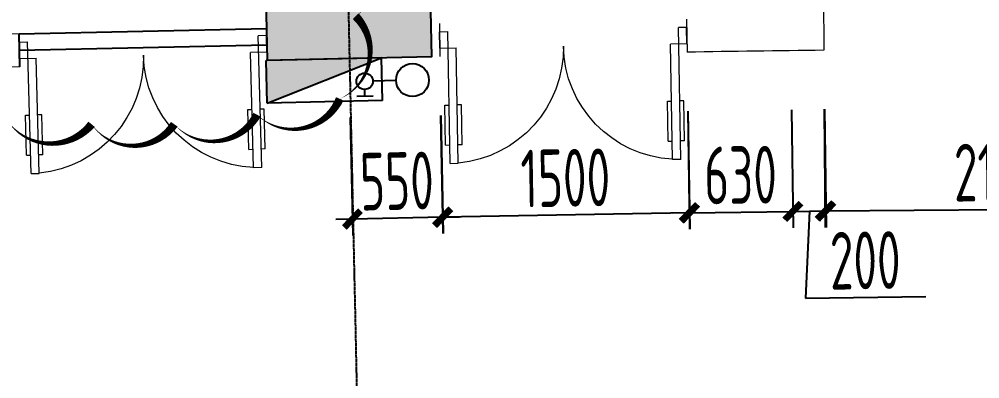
# Model space of a CAD drawing. Header units: millimetres. Extents: x 11677979 to 24947533, y -12764720 to -6308891.
# Drawn here: x 11770140 to 11775968, y -6396046 to -6393863 of the extents above; entities that cross this region are included whole.
import ezdxf
from ezdxf.enums import TextEntityAlignment as Align

# ---------------------------------------------------------------- set-up
doc = ezdxf.new("R2010")
doc.units = ezdxf.units.MM
doc.header["$LTSCALE"] = 10
for name, pattern in [('A2-RG-AXIS$0$CENTER', [2, 1.25, -0.25, 0.25, -0.25]), ('A2-RG-AXIS$0$DOTE', [2.42, 2, -0.2, 0.02, -0.2]), ('A2-RI-F4$0$A2-RG-AXIS$0$CENTER', [2, 1.25, -0.25, 0.25, -0.25]), ('A2-RI-F4$0$A2-RG-AXIS$0$DOTE', [2.42, 2, -0.2, 0.02, -0.2])]:
    doc.linetypes.add(name, pattern=pattern)
for name, color, linetype in [('A2-RB-F4$0$A-DIMS-100', 1, 'Continuous'), ('A2-RG-AXIS$0$A-GRID', 1, 'A2-RG-AXIS$0$CENTER'), ('A2-RI-F4$0$0P-FE-FH-P', 41, 'A2-RI-F4$0$YJdef_FE-FH_LINE_F'), ('A2-RI-F4$0$0P-FE-FH-V', 141, 'Continuous'), ('A2-RI-F4$0$0P-FE-HY', 141, 'Continuous'), ('A2-RI-F4$0$A-STRS', 50, 'Continuous'), ('A2-RI-F4$0$A2-RB-F4$0$A-DIMS-100', 1, 'Continuous'), ('A2-RI-F4$0$A2-RG-AXIS$0$A-GRID', 1, 'A2-RI-F4$0$A2-RG-AXIS$0$CENTER'), ('A2-RI-F4$0$A2-RS-F4$0$A-HATH-GRAY', 8, 'Continuous'), ('A2-RI-F4$0$A2-RS-F4$0$A-WALL-CONC', 6, 'Continuous'), ('A2-RI-F4$0$WINDOW_TEXT', 7, 'Continuous'), ('A2-RS-F4$0$A-HATH-GRAY', 8, 'Continuous'), ('A2-RS-F4$0$A-WALL-CONC', 6, 'Continuous')]:
    doc.layers.add(name, color=color, linetype=linetype)
doc.layers.add('A2-RI-F4$0$A-DOOR', color=32, linetype='Continuous', lineweight=5)
doc.layers.add('A2-RI-F4$0$A-WALL', color=7, linetype='Continuous', lineweight=5)
doc.styles.add('A2-RB-F4$0$XD2008', font='hzs.shx', dxfattribs={"width": 0.7, "bigfont": 'hztxt.shx'})
doc.styles.add('A2-RI-F4$0$A2-RB-F4$0$XD2008', font='hzs.shx', dxfattribs={"width": 0.7, "bigfont": 'hztxt.shx'})
doc.styles.add('A2-RI-F4$0$hz1', font='hzs.shx', dxfattribs={"width": 0.75, "bigfont": 'hztxt.shx'})
doc.styles.add('A2-RI-F4$0$SIMPLEX', font='simplex.shx', dxfattribs={"width": 0.7})
doc.linetypes.add('A2-RI-F4$0$YJdef_FE-FH_LINE_F', pattern='A,4,-0.2,["F",A2-RI-F4$0$hz1,S=0.2,R=0,X=-0.1,Y=-0.1],-0.1', length=4.3)
doc.dimstyles.new('A2-RB-F4$0$XD100$0', dxfattribs={"dimscale": 100, "dimtxt": 3.5, "dimasz": 1, "dimexe": 1, "dimexo": 2, "dimgap": 0.5, "dimtad": 1, "dimdec": 0, "dimdsep": 46, "dimtxsty": 'A2-RB-F4$0$XD2008', "dimblk1": 'A2-RB-F4$0$_ArchTick', "dimblk2": 'A2-RB-F4$0$_ArchTick', "dimsah": 1, "dimcen": 2.5, "dimclrt": 4, "dimaunit": 1, "dimadec": 0, "dimazin": 0, "dimtfac": 1, "dimtdec": 0, "dimtix": 1, "dimtmove": 1, "dimatfit": 3, "dimfxl": 0, "dimtolj": 1, "dimtzin": 0, "dimarcsym": 0})
doc.dimstyles.new('A2-RI-F4$0$A2-RB-F4$0$XD100$0', dxfattribs={"dimscale": 100, "dimtxt": 3.5, "dimasz": 1, "dimexe": 1, "dimexo": 2, "dimgap": 0.5, "dimtad": 1, "dimdec": 0, "dimdsep": 46, "dimtxsty": 'A2-RI-F4$0$A2-RB-F4$0$XD2008', "dimblk1": 'A2-RI-F4$0$A2-RB-F4$0$_ArchTick', "dimblk2": 'A2-RI-F4$0$A2-RB-F4$0$_ArchTick', "dimsah": 1, "dimcen": 2.5, "dimclrt": 4, "dimaunit": 1, "dimadec": 0, "dimazin": 0, "dimtfac": 1, "dimtdec": 0, "dimtix": 1, "dimtmove": 1, "dimatfit": 3, "dimfxl": 0, "dimtolj": 1, "dimtzin": 0, "dimarcsym": 0})

# ---------------------------------------------------------------- blocks, each defined once
blk = doc.blocks.new('A2-RB-F4$0$_ArchTick')
at = {"color": 0, "linetype": 'ByBlock', "const_width": 0.4}
blk.add_lwpolyline([(-0.5, -0.5), (0.5, 0.5)], dxfattribs=at)
blk = doc.blocks.new('*D261')
at = {"layer": 'A2-RB-F4$0$A-DIMS-100', "color": 0, "lineweight": -2, "transparency": 16777216}
for p, q in [((11777125, -6394390.9), (11777131.3, -6395108.3)), ((11775024.9, -6394409.6), (11775031.3, -6395126.9)), ((11775030.4, -6395026.9), (11777130.4, -6395008.3))]:
    blk.add_line(p, q, dxfattribs=at)
at = {"layer": 'Defpoints', "color": 0, "transparency": 16777216}
for p in [(11775023.1, -6394209.6), (11777123.2, -6394191), (11777130.4, -6395008.3)]:
    blk.add_point(p, dxfattribs=at)
at = {"layer": 'A2-RB-F4$0$A-DIMS-100', "color": 0, "lineweight": -2, "transparency": 16777216, "xscale": 100, "yscale": 100, "zscale": 100}
for p, rotation in [((11775030.4, -6395026.9), 180.5075763226139), ((11777130.4, -6395008.3), 0.5075763226138917)]:
    blk.add_blockref('A2-RB-F4$0$_ArchTick', p, dxfattribs=dict(at, rotation=rotation))
at = {"layer": 'A2-RB-F4$0$A-DIMS-100', "color": 4, "transparency": 16777216, "insert": (11776078.4, -6394792.6), "char_height": 350, "attachment_point": 5, "rotation": 0.50758, "style": 'A2-RB-F4$0$XD2008'}
blk.add_mtext('\\A1;2100', dxfattribs=at)
blk = doc.blocks.new('*D124')
at = {"layer": 'A2-RB-F4$0$A-DIMS-100', "color": 0, "lineweight": -2, "transparency": 16777216}
for p, q in [((11774196.4, -6394420.9), (11774206.3, -6395138.3)), ((11774825.9, -6394412.3), (11774835.8, -6395129.6)), ((11774204.9, -6395038.3), (11774834.4, -6395029.6)), ((11774834.4, -6395029.6), (11774934.4, -6395028.3)), ((11774204.9, -6395038.3), (11774104.9, -6395039.7))]:
    blk.add_line(p, q, dxfattribs=at)
at = {"layer": 'Defpoints', "color": 0, "transparency": 16777216}
for p in [(11774823.2, -6394212.3), (11774193.7, -6394221), (11774834.4, -6395029.6)]:
    blk.add_point(p, dxfattribs=at)
at = {"layer": 'A2-RB-F4$0$A-DIMS-100', "color": 0, "lineweight": -2, "transparency": 16777216, "xscale": 100, "yscale": 100, "zscale": 100}
for p, rotation in [((11774204.9, -6395038.3), 0.7871979982485566), ((11774834.4, -6395029.6), 180.7871979982486)]:
    blk.add_blockref('A2-RB-F4$0$_ArchTick', p, dxfattribs=dict(at, rotation=rotation))
at = {"layer": 'A2-RB-F4$0$A-DIMS-100', "color": 4, "transparency": 16777216, "insert": (11774516.6, -6394809), "char_height": 350, "attachment_point": 5, "rotation": 0.7872, "style": 'A2-RB-F4$0$XD2008'}
blk.add_mtext('\\A1;630', dxfattribs=at)
blk = doc.blocks.new('*D125')
at = {"layer": 'A2-RB-F4$0$A-DIMS-100', "color": 0, "lineweight": -2, "transparency": 16777216}
for p, q in [((11772697.4, -6394447.4), (11772710.1, -6395164.6)), ((11774197.2, -6394420.9), (11774209.9, -6395138.2)), ((11774208.1, -6395038.2), (11772708.3, -6395064.7))]:
    blk.add_line(p, q, dxfattribs=at)
at = {"layer": 'Defpoints', "color": 0, "transparency": 16777216}
for p in [(11772693.9, -6394247.4), (11774193.7, -6394221), (11772708.3, -6395064.7)]:
    blk.add_point(p, dxfattribs=at)
at = {"layer": 'A2-RB-F4$0$A-DIMS-100', "color": 0, "lineweight": -2, "transparency": 16777216, "xscale": 100, "yscale": 100, "zscale": 100}
for p, rotation in [((11774208.1, -6395038.2), 1.009541678292116), ((11772708.3, -6395064.7), 181.0095416782922)]:
    blk.add_blockref('A2-RB-F4$0$_ArchTick', p, dxfattribs=dict(at, rotation=rotation))
at = {"layer": 'A2-RB-F4$0$A-DIMS-100', "color": 4, "transparency": 16777216, "insert": (11773454.2, -6394826.5), "char_height": 350, "attachment_point": 5, "rotation": 1.00954, "style": 'A2-RB-F4$0$XD2008'}
blk.add_mtext('\\A1;1500', dxfattribs=at)
blk = doc.blocks.new('*D126')
at = {"layer": 'A2-RB-F4$0$A-DIMS-100', "color": 0, "lineweight": -2, "transparency": 16777216}
for p, q in [((11772698.1, -6394447.3), (11772713.2, -6395164.6)), ((11772148.7, -6394458.9), (11772163.8, -6395176.1)), ((11772161.7, -6395076.2), (11772061.7, -6395078.3)), ((11772711.1, -6395064.6), (11772161.7, -6395076.2)), ((11772711.1, -6395064.6), (11772811.1, -6395062.5))]:
    blk.add_line(p, q, dxfattribs=at)
at = {"layer": 'Defpoints', "color": 0, "transparency": 16777216}
for p in [(11772144.5, -6394258.9), (11772693.9, -6394247.4), (11772161.7, -6395076.2)]:
    blk.add_point(p, dxfattribs=at)
at = {"layer": 'A2-RB-F4$0$A-DIMS-100', "color": 0, "lineweight": -2, "transparency": 16777216, "xscale": 100, "yscale": 100, "zscale": 100}
for p, rotation in [((11772161.7, -6395076.2), 1.205179770844547), ((11772711.1, -6395064.6), 181.2051797708445)]:
    blk.add_blockref('A2-RB-F4$0$_ArchTick', p, dxfattribs=dict(at, rotation=rotation))
at = {"layer": 'A2-RB-F4$0$A-DIMS-100', "color": 4, "transparency": 16777216, "insert": (11772431.7, -6394845.4), "char_height": 350, "attachment_point": 5, "rotation": 1.20518, "style": 'A2-RB-F4$0$XD2008'}
blk.add_mtext('\\A1;550', dxfattribs=at)
blk = doc.blocks.new('*D143')
at = {"layer": 'A2-RB-F4$0$A-DIMS-100', "color": 0, "lineweight": -2, "transparency": 16777216}
for p, q in [((11774825.9, -6394412.3), (11774835.8, -6395129.6)), ((11775025.9, -6394409.5), (11775035.8, -6395126.9)), ((11774834.4, -6395029.6), (11775034.4, -6395026.9)), ((11774934.4, -6395028.3), (11774911.4, -6395556.9)), ((11774911.4, -6395556.9), (11775641.3, -6395546.8))]:
    blk.add_line(p, q, dxfattribs=at)
at = {"layer": 'Defpoints', "color": 0, "transparency": 16777216}
for p in [(11774823.2, -6394212.3), (11775023.1, -6394209.6), (11775034.4, -6395026.9)]:
    blk.add_point(p, dxfattribs=at)
at = {"layer": 'A2-RB-F4$0$A-DIMS-100', "color": 0, "lineweight": -2, "transparency": 16777216, "xscale": 100, "yscale": 100, "zscale": 100}
for p, rotation in [((11774834.4, -6395029.6), 180.7871979983221), ((11775034.4, -6395026.9), 0.7871979983221339)]:
    blk.add_blockref('A2-RB-F4$0$_ArchTick', p, dxfattribs=dict(at, rotation=rotation))
at = {"layer": 'A2-RB-F4$0$A-DIMS-100', "color": 4, "transparency": 16777216, "insert": (11775273.3, -6395326.9), "char_height": 350, "attachment_point": 5, "rotation": 0.7872, "style": 'A2-RB-F4$0$XD2008'}
blk.add_mtext('\\A1;200', dxfattribs=at)
blk = doc.blocks.new('A2-RG-AXIS')
at = {"layer": 'A2-RG-AXIS$0$A-GRID', "linetype": 'A2-RG-AXIS$0$DOTE'}
blk.add_line((11771570.2, -6367957.3), (11772452.4, -6408147.6), dxfattribs=at)
for radius in [308700, 304100, 300800]:
    blk.add_arc((11778730.7, -6694178.7), radius, 75.589285, 95.407644, dxfattribs=at)
blk = doc.blocks.new('A2-RI-F4$0$$DorLib2D$00000011')
for p, q in [((-0.4667, 0.4709), (-0.4667, -0.0625)), ((-0.4667, 0.4709), (-0.4333, 0.4709)), ((-0.4333, 0.4709), (-0.4333, 0.0042)), ((0.4333, 0.4709), (0.4333, 0.0042)), ((0.4667, 0.4709), (0.4333, 0.4709)), ((0.4667, 0.4709), (0.4667, -0.0625)), ((-0.4833, 0.3962), (-0.4667, 0.3962)), ((-0.4167, 0.3962), (-0.4333, 0.3962)), ((0.4167, 0.3962), (0.4333, 0.3962)), ((0.4833, 0.3962), (0.4667, 0.3962)), ((-0.4833, 0.2346), (-0.4667, 0.2346)), ((-0.4167, 0.2346), (-0.4333, 0.2346)), ((0.4167, 0.2346), (0.4333, 0.2346)), ((0.4833, 0.2346), (0.4667, 0.2346)), ((-0.5, 0.0042), (-0.4333, 0.0042)), ((-0.5, 0.0042), (-0.5, -0.0625)), ((0.5, 0.0042), (0.4333, 0.0042)), ((0.5, 0.0042), (0.5, -0.0625)), ((-0.5, -0.0625), (-0.4667, -0.0625)), ((0.5, -0.0625), (0.4667, -0.0625))]:
    blk.add_line(p, q)
at = {"lineweight": 13}
for p, q in [((-0.4833, 0.3962), (-0.4833, 0.2346)), ((-0.4167, 0.3962), (-0.4167, 0.2346)), ((0.4167, 0.3962), (0.4167, 0.2346)), ((0.4833, 0.3962), (0.4833, 0.2346))]:
    blk.add_line(p, q, dxfattribs=at)
for centre, start, end in [((-0.4667, 0.0042), 0, 85.904), ((0.4667, 0.0042), 94.096, 180)]:
    blk.add_arc(centre, 0.4667, start, end, dxfattribs=at)
blk = doc.blocks.new('A2-RI-F4$0$door-doublewing')
at = {"layer": 'A2-RI-F4$0$A-DOOR', "color": 4, "xscale": -0.9999999999999998, "rotation": 180}
blk.add_blockref('A2-RI-F4$0$$DorLib2D$00000011', (0, -0.0291), dxfattribs=at)
at = {"layer": 'A2-RI-F4$0$WINDOW_TEXT', "style": 'A2-RI-F4$0$SIMPLEX', "flags": 9}
blk.add_attdef('A', text='', height=1, dxfattribs=at).set_placement((0, 1.5), align=Align.MIDDLE)
blk = doc.blocks.new('A2-RI-F4$0$A2-RB-F4$0$_ArchTick')
at = {"color": 0, "linetype": 'ByBlock', "const_width": 0.4}
blk.add_lwpolyline([(-0.5, -0.5), (0.5, 0.5)], dxfattribs=at)
blk = doc.blocks.new('*D786')
at = {"layer": 'A2-RI-F4$0$A2-RB-F4$0$A-DIMS-100', "color": 0, "lineweight": -2, "transparency": 16777216}
for p, q in [((11777125, -6394390.9), (11777131.3, -6395108.3)), ((11775024.9, -6394409.6), (11775031.3, -6395126.9)), ((11775030.4, -6395026.9), (11777130.4, -6395008.3))]:
    blk.add_line(p, q, dxfattribs=at)
at = {"layer": 'Defpoints', "color": 0, "transparency": 16777216}
for p in [(11775023.1, -6394209.6), (11777123.2, -6394191), (11777130.4, -6395008.3)]:
    blk.add_point(p, dxfattribs=at)
at = {"layer": 'A2-RI-F4$0$A2-RB-F4$0$A-DIMS-100', "color": 0, "lineweight": -2, "transparency": 16777216, "xscale": 100, "yscale": 100, "zscale": 100}
for p, rotation in [((11775030.4, -6395026.9), 180.5075763226139), ((11777130.4, -6395008.3), 0.5075763226138917)]:
    blk.add_blockref('A2-RI-F4$0$A2-RB-F4$0$_ArchTick', p, dxfattribs=dict(at, rotation=rotation))
at = {"layer": 'A2-RI-F4$0$A2-RB-F4$0$A-DIMS-100', "color": 4, "transparency": 16777216, "insert": (11776078.4, -6394792.6), "char_height": 350, "attachment_point": 5, "rotation": 0.50758, "style": 'A2-RI-F4$0$A2-RB-F4$0$XD2008'}
blk.add_mtext('\\A1;2100', dxfattribs=at)
blk = doc.blocks.new('*D649')
at = {"layer": 'A2-RI-F4$0$A2-RB-F4$0$A-DIMS-100', "color": 0, "lineweight": -2, "transparency": 16777216}
for p, q in [((11774196.4, -6394420.9), (11774206.3, -6395138.3)), ((11774825.9, -6394412.3), (11774835.8, -6395129.6)), ((11774204.9, -6395038.3), (11774834.4, -6395029.6)), ((11774834.4, -6395029.6), (11774934.4, -6395028.3)), ((11774204.9, -6395038.3), (11774104.9, -6395039.7))]:
    blk.add_line(p, q, dxfattribs=at)
at = {"layer": 'Defpoints', "color": 0, "transparency": 16777216}
for p in [(11774823.2, -6394212.3), (11774193.7, -6394221), (11774834.4, -6395029.6)]:
    blk.add_point(p, dxfattribs=at)
at = {"layer": 'A2-RI-F4$0$A2-RB-F4$0$A-DIMS-100', "color": 0, "lineweight": -2, "transparency": 16777216, "xscale": 100, "yscale": 100, "zscale": 100}
for p, rotation in [((11774204.9, -6395038.3), 0.7871979982485566), ((11774834.4, -6395029.6), 180.7871979982486)]:
    blk.add_blockref('A2-RI-F4$0$A2-RB-F4$0$_ArchTick', p, dxfattribs=dict(at, rotation=rotation))
at = {"layer": 'A2-RI-F4$0$A2-RB-F4$0$A-DIMS-100', "color": 4, "transparency": 16777216, "insert": (11774516.6, -6394809), "char_height": 350, "attachment_point": 5, "rotation": 0.7872, "style": 'A2-RI-F4$0$A2-RB-F4$0$XD2008'}
blk.add_mtext('\\A1;630', dxfattribs=at)
blk = doc.blocks.new('*D650')
at = {"layer": 'A2-RI-F4$0$A2-RB-F4$0$A-DIMS-100', "color": 0, "lineweight": -2, "transparency": 16777216}
for p, q in [((11772697.4, -6394447.4), (11772710.1, -6395164.6)), ((11774197.2, -6394420.9), (11774209.9, -6395138.2)), ((11774208.1, -6395038.2), (11772708.3, -6395064.7))]:
    blk.add_line(p, q, dxfattribs=at)
at = {"layer": 'Defpoints', "color": 0, "transparency": 16777216}
for p in [(11772693.9, -6394247.4), (11774193.7, -6394221), (11772708.3, -6395064.7)]:
    blk.add_point(p, dxfattribs=at)
at = {"layer": 'A2-RI-F4$0$A2-RB-F4$0$A-DIMS-100', "color": 0, "lineweight": -2, "transparency": 16777216, "xscale": 100, "yscale": 100, "zscale": 100}
for p, rotation in [((11774208.1, -6395038.2), 1.009541678292116), ((11772708.3, -6395064.7), 181.0095416782922)]:
    blk.add_blockref('A2-RI-F4$0$A2-RB-F4$0$_ArchTick', p, dxfattribs=dict(at, rotation=rotation))
at = {"layer": 'A2-RI-F4$0$A2-RB-F4$0$A-DIMS-100', "color": 4, "transparency": 16777216, "insert": (11773454.2, -6394826.5), "char_height": 350, "attachment_point": 5, "rotation": 1.00954, "style": 'A2-RI-F4$0$A2-RB-F4$0$XD2008'}
blk.add_mtext('\\A1;1500', dxfattribs=at)
blk = doc.blocks.new('*D651')
at = {"layer": 'A2-RI-F4$0$A2-RB-F4$0$A-DIMS-100', "color": 0, "lineweight": -2, "transparency": 16777216}
for p, q in [((11772698.1, -6394447.3), (11772713.2, -6395164.6)), ((11772148.7, -6394458.9), (11772163.8, -6395176.1)), ((11772161.7, -6395076.2), (11772061.7, -6395078.3)), ((11772711.1, -6395064.6), (11772161.7, -6395076.2)), ((11772711.1, -6395064.6), (11772811.1, -6395062.5))]:
    blk.add_line(p, q, dxfattribs=at)
at = {"layer": 'Defpoints', "color": 0, "transparency": 16777216}
for p in [(11772144.5, -6394258.9), (11772693.9, -6394247.4), (11772161.7, -6395076.2)]:
    blk.add_point(p, dxfattribs=at)
at = {"layer": 'A2-RI-F4$0$A2-RB-F4$0$A-DIMS-100', "color": 0, "lineweight": -2, "transparency": 16777216, "xscale": 100, "yscale": 100, "zscale": 100}
for p, rotation in [((11772161.7, -6395076.2), 1.205179770844547), ((11772711.1, -6395064.6), 181.2051797708445)]:
    blk.add_blockref('A2-RI-F4$0$A2-RB-F4$0$_ArchTick', p, dxfattribs=dict(at, rotation=rotation))
at = {"layer": 'A2-RI-F4$0$A2-RB-F4$0$A-DIMS-100', "color": 4, "transparency": 16777216, "insert": (11772431.7, -6394845.4), "char_height": 350, "attachment_point": 5, "rotation": 1.20518, "style": 'A2-RI-F4$0$A2-RB-F4$0$XD2008'}
blk.add_mtext('\\A1;550', dxfattribs=at)
blk = doc.blocks.new('*D668')
at = {"layer": 'A2-RI-F4$0$A2-RB-F4$0$A-DIMS-100', "color": 0, "lineweight": -2, "transparency": 16777216}
for p, q in [((11774825.9, -6394412.3), (11774835.8, -6395129.6)), ((11775025.9, -6394409.5), (11775035.8, -6395126.9)), ((11774834.4, -6395029.6), (11775034.4, -6395026.9)), ((11774934.4, -6395028.3), (11774911.4, -6395556.9)), ((11774911.4, -6395556.9), (11775641.3, -6395546.8))]:
    blk.add_line(p, q, dxfattribs=at)
at = {"layer": 'Defpoints', "color": 0, "transparency": 16777216}
for p in [(11774823.2, -6394212.3), (11775023.1, -6394209.6), (11775034.4, -6395026.9)]:
    blk.add_point(p, dxfattribs=at)
at = {"layer": 'A2-RI-F4$0$A2-RB-F4$0$A-DIMS-100', "color": 0, "lineweight": -2, "transparency": 16777216, "xscale": 100, "yscale": 100, "zscale": 100}
for p, rotation in [((11774834.4, -6395029.6), 180.7871979983221), ((11775034.4, -6395026.9), 0.7871979983221339)]:
    blk.add_blockref('A2-RI-F4$0$A2-RB-F4$0$_ArchTick', p, dxfattribs=dict(at, rotation=rotation))
at = {"layer": 'A2-RI-F4$0$A2-RB-F4$0$A-DIMS-100', "color": 4, "transparency": 16777216, "insert": (11775273.3, -6395326.9), "char_height": 350, "attachment_point": 5, "rotation": 0.7872, "style": 'A2-RI-F4$0$A2-RB-F4$0$XD2008'}
blk.add_mtext('\\A1;200', dxfattribs=at)
blk = doc.blocks.new('A2-RI-F4$0$A2-RG-AXIS')
at = {"layer": 'A2-RI-F4$0$A2-RG-AXIS$0$A-GRID', "linetype": 'A2-RI-F4$0$A2-RG-AXIS$0$DOTE'}
blk.add_line((11771570.2, -6367957.3), (11772452.4, -6408147.6), dxfattribs=at)
for radius in [308700, 304100, 300800]:
    blk.add_arc((11778730.7, -6694178.7), radius, 75.589285, 95.407644, dxfattribs=at)
blk = doc.blocks.new('A2-RI-F4$0$A2-RS-F4')
at = {"layer": 'A2-RI-F4$0$A2-RS-F4$0$A-HATH-GRAY', "ltscale": 3}
h = blk.add_hatch(color=256, dxfattribs=at)
h.paths.add_polyline_path([(11780370.9, -6378132.8), (11781370.9, -6378139.6), (11781379.7, -6376839.6), (11780379.7, -6376832.8)])
h.paths.add_polyline_path([(11771295.3, -6378216.2), (11772295, -6378194.3), (11772266.5, -6376894.6), (11771266.7, -6376916.1)])
h.paths.add_polyline_path([(11789445.2, -6378310.2), (11790444.5, -6378345.7), (11790490.7, -6377046.5), (11789491.3, -6377010.6)])
h.paths.add_polyline_path([(11794061, -6377995.6), (11794659.8, -6378034.1), (11794711.1, -6377235.6), (11794112.3, -6377197.1)])
h.paths.add_polyline_path([(11762225.8, -6378560), (11763224.5, -6378509.3), (11763158.6, -6377210.6), (11762159.9, -6377261.3)])
h.paths.add_polyline_path([(11756037.9, -6378647), (11756835.4, -6378583.6), (11756756.1, -6377586.7), (11755958.6, -6377650.1)])
h.paths.add_polyline_path([(11801644.4, -6378461.8), (11802243.1, -6378500.3), (11802294.5, -6377701.9), (11801695.7, -6377663.4)])
h.paths.add_polyline_path([(11751541.3, -6379498.7), (11752338.8, -6379435.3), (11752219.8, -6377940), (11751422.4, -6378003.4)])
h.paths.add_polyline_path([(11807663.9, -6379405.7), (11808460.5, -6379479.9), (11808571.8, -6378285.1), (11807775.3, -6378210.6)])
h.paths.add_polyline_path([(11816584.8, -6380403.2), (11817577.3, -6380525.1), (11817735.8, -6379234.7), (11816743.2, -6379112.9)])
h.paths.add_polyline_path([(11825579.4, -6381618.6), (11826568.2, -6381768.4), (11826762.9, -6380483.1), (11825774.2, -6380333.3)])
h.paths.add_polyline_path([(11793833.2, -6381538.6), (11794432, -6381577.1), (11794483.3, -6380778.7), (11793884.5, -6380740.2)])
h.paths.add_polyline_path([(11801416.6, -6382004.6), (11802015.3, -6382043.1), (11802066.7, -6381244.7), (11801467.9, -6381206.2)])
h.paths.add_polyline_path([(11834536.4, -6383084.9), (11835520.4, -6383263), (11835752, -6381983.8), (11834767.9, -6381805.7)])
h.paths.add_polyline_path([(11843441.7, -6384836.8), (11844420.2, -6385043.1), (11844688.3, -6383771), (11843709.9, -6383564.7)])
h.paths.add_polyline_path([(11849706.8, -6386047.7), (11850486.4, -6386227.4), (11850720.8, -6385255.2), (11849941.2, -6385075.5)])
h.paths.add_polyline_path([(11756683.4, -6386771.7), (11757480.7, -6386706.4), (11757402.3, -6385711.3), (11756604.9, -6385774.7)])
h.paths.add_polyline_path([(11752167.8, -6387373.9), (11752965.3, -6387310.5), (11752846.3, -6385815.2), (11752048.8, -6385878.6)])
h.paths.add_polyline_path([(11854131.9, -6387106.5), (11854911.5, -6387286.2), (11855145.9, -6386314), (11854366.3, -6386134.3)])
h.paths.add_polyline_path([(11793236.4, -6390820.6), (11793835.2, -6390859), (11793886.5, -6390060.7), (11793287.7, -6390022.2)])
h.paths.add_polyline_path([(11800819.8, -6391285.9), (11801418.6, -6391324.4), (11801469.9, -6390525.9), (11800871.2, -6390487.4)])
h.paths.add_polyline_path([(11847832.2, -6393825.3), (11848611.8, -6394005), (11848846.2, -6393032.8), (11848066.6, -6392853.1)])
h.paths.add_polyline_path([(11780263.2, -6394032.4), (11781263.2, -6394039.2), (11781272, -6392739.2), (11780272, -6392732.1)])
h.paths.add_polyline_path([(11771644.2, -6394112.4), (11772644, -6394090.4), (11772615.4, -6392790.7), (11771615.7, -6392812.3)])
h.paths.add_polyline_path([(11788881, -6394200.2), (11789880.4, -6394235.7), (11789926.5, -6392936.5), (11788927.1, -6392900.6)])
h.paths.add_polyline_path([(11793008.6, -6394363.6), (11793607.4, -6394402.1), (11793658.7, -6393603.7), (11793059.9, -6393565.2)])
h.paths.add_polyline_path([(11763031, -6394439.6), (11764029.7, -6394388.9), (11763963.9, -6393090.2), (11762965.1, -6393140.9)])
h.paths.add_polyline_path([(11757322.6, -6394796.6), (11758120, -6394731.3), (11758040.8, -6393736.3), (11757243.3, -6393799.7)])
h.paths.add_polyline_path([(11800592, -6394828.7), (11801190.8, -6394867.2), (11801242.1, -6394068.8), (11800643.4, -6394030.3)])
h.paths.add_polyline_path([(11852257.4, -6394883.9), (11853037, -6395063.6), (11853271.3, -6394091.4), (11852491.7, -6393911.7)])
h.paths.add_polyline_path([(11752786.3, -6395149.5), (11753583.8, -6395086), (11753464.9, -6393590.8), (11752667.4, -6393654.2)])
h.paths.add_polyline_path([(11806188.5, -6395237.1), (11806985.1, -6395311.3), (11807096.4, -6394116.5), (11806299.9, -6394042)])
h.paths.add_polyline_path([(11814655.7, -6396186), (11815648.4, -6396307.3), (11815806.1, -6395016.9), (11814813.5, -6394895.6)])
h.paths.add_polyline_path([(11823197.5, -6397340.4), (11824186.2, -6397490.2), (11824381, -6396204.9), (11823392.2, -6396055.1)])
h.paths.add_polyline_path([(11831681.6, -6398728.6), (11832663, -6398920.7), (11832912.6, -6397644.9), (11831931.2, -6397452.8)])
h.paths.add_polyline_path([(11840164, -6400382.5), (11841142.5, -6400588.8), (11841410.7, -6399316.8), (11840432.2, -6399110.5)])
edge = h.paths.add_edge_path()
edge.add_arc((11780719.1, -6400485.4), 450, 0, 360)
edge = h.paths.add_edge_path()
edge.add_arc((11772285.6, -6400549.4), 450, 0, 360)
edge = h.paths.add_edge_path()
edge.add_arc((11789151.8, -6400663.7), 450, 0, 360)
edge = h.paths.add_edge_path()
edge.add_arc((11763857, -6400855.6), 450, 0, 360)
h.paths.add_polyline_path([(11845945.9, -6401651.6), (11846725.5, -6401831.2), (11846959.8, -6400859), (11846180.2, -6400679.3)])
edge = h.paths.add_edge_path()
edge.add_arc((11797575.5, -6401083.9), 450, 0, 360)
edge = h.paths.add_edge_path()
edge.add_arc((11755440.6, -6401403.6), 450.5, 0, 360)
edge = h.paths.add_edge_path()
edge.add_arc((11805983.7, -6401745.9), 450, 0, 360)
h.paths.add_polyline_path([(11850371.1, -6402710), (11851150.7, -6402889.7), (11851385, -6401917.5), (11850605.5, -6401737.8)])
edge = h.paths.add_edge_path()
edge.add_arc((11814369.4, -6402649), 450, 0, 360)
edge = h.paths.add_edge_path()
edge.add_arc((11822725.7, -6403792.5), 450, 0, 360)
edge = h.paths.add_edge_path()
edge.add_arc((11831045.7, -6405175.5), 450, 0, 360)
edge = h.paths.add_edge_path()
edge.add_arc((11839322.6, -6406796.9), 450.5, 0, 360)
edge = h.paths.add_edge_path()
edge.add_arc((11847549.5, -6408655.2), 450.5, 0, 360)
at = {"layer": 'A2-RI-F4$0$A2-RS-F4$0$A-WALL-CONC'}
blk.add_3dface([(11771644.2, -6394112.4), (11772644, -6394090.4), (11772615.4, -6392790.7), (11771615.7, -6392812.3)], dxfattribs=at)
blk = doc.blocks.new('A2-RI-F4$0$A$C6F954C98')
at = {"extrusion": (0, 0, -1)}
blk.add_hatch(color=256, dxfattribs=at).paths.add_polyline_path([(-260, 700), (0, 0), (0, 700)])
for p, q in [((260, 700), (0, 700)), ((0, 0), (0, 700)), ((260, 700), (0, 0)), ((260, 0), (260, 700)), ((230.7, 155.9, 0), (230.7, 55.9, 0)), ((230.7, 105.9, 0), (190.7, 105.9, 0)), ((260, 0), (0, 0))]:
    blk.add_line(p, q, dxfattribs=at)
blk.add_circle((-140.7, 105.9, 0), 50, dxfattribs=at)
blk = doc.blocks.new('A2-RS-F4')
at = {"layer": 'A2-RS-F4$0$A-HATH-GRAY', "ltscale": 3}
h = blk.add_hatch(color=256, dxfattribs=at)
h.paths.add_polyline_path([(11780370.9, -6378132.8), (11781370.9, -6378139.6), (11781379.7, -6376839.6), (11780379.7, -6376832.8)])
h.paths.add_polyline_path([(11771295.3, -6378216.2), (11772295, -6378194.3), (11772266.5, -6376894.6), (11771266.7, -6376916.1)])
h.paths.add_polyline_path([(11789445.2, -6378310.2), (11790444.5, -6378345.7), (11790490.7, -6377046.5), (11789491.3, -6377010.6)])
h.paths.add_polyline_path([(11794061, -6377995.6), (11794659.8, -6378034.1), (11794711.1, -6377235.6), (11794112.3, -6377197.1)])
h.paths.add_polyline_path([(11762225.8, -6378560), (11763224.5, -6378509.3), (11763158.6, -6377210.6), (11762159.9, -6377261.3)])
h.paths.add_polyline_path([(11756037.9, -6378647), (11756835.4, -6378583.6), (11756756.1, -6377586.7), (11755958.6, -6377650.1)])
h.paths.add_polyline_path([(11801644.4, -6378461.8), (11802243.1, -6378500.3), (11802294.5, -6377701.9), (11801695.7, -6377663.4)])
h.paths.add_polyline_path([(11751541.3, -6379498.7), (11752338.8, -6379435.3), (11752219.8, -6377940), (11751422.4, -6378003.4)])
h.paths.add_polyline_path([(11807663.9, -6379405.7), (11808460.5, -6379479.9), (11808571.8, -6378285.1), (11807775.3, -6378210.6)])
h.paths.add_polyline_path([(11816584.8, -6380403.2), (11817577.3, -6380525.1), (11817735.8, -6379234.7), (11816743.2, -6379112.9)])
h.paths.add_polyline_path([(11825579.4, -6381618.6), (11826568.2, -6381768.4), (11826762.9, -6380483.1), (11825774.2, -6380333.3)])
h.paths.add_polyline_path([(11793833.2, -6381538.6), (11794432, -6381577.1), (11794483.3, -6380778.7), (11793884.5, -6380740.2)])
h.paths.add_polyline_path([(11801416.6, -6382004.6), (11802015.3, -6382043.1), (11802066.7, -6381244.7), (11801467.9, -6381206.2)])
h.paths.add_polyline_path([(11834536.4, -6383084.9), (11835520.4, -6383263), (11835752, -6381983.8), (11834767.9, -6381805.7)])
h.paths.add_polyline_path([(11843441.7, -6384836.8), (11844420.2, -6385043.1), (11844688.3, -6383771), (11843709.9, -6383564.7)])
h.paths.add_polyline_path([(11849706.8, -6386047.7), (11850486.4, -6386227.4), (11850720.8, -6385255.2), (11849941.2, -6385075.5)])
h.paths.add_polyline_path([(11756683.4, -6386771.7), (11757480.7, -6386706.4), (11757402.3, -6385711.3), (11756604.9, -6385774.7)])
h.paths.add_polyline_path([(11752167.8, -6387373.9), (11752965.3, -6387310.5), (11752846.3, -6385815.2), (11752048.8, -6385878.6)])
h.paths.add_polyline_path([(11854131.9, -6387106.5), (11854911.5, -6387286.2), (11855145.9, -6386314), (11854366.3, -6386134.3)])
h.paths.add_polyline_path([(11793236.4, -6390820.6), (11793835.2, -6390859), (11793886.5, -6390060.7), (11793287.7, -6390022.2)])
h.paths.add_polyline_path([(11800819.8, -6391285.9), (11801418.6, -6391324.4), (11801469.9, -6390525.9), (11800871.2, -6390487.4)])
h.paths.add_polyline_path([(11847832.2, -6393825.3), (11848611.8, -6394005), (11848846.2, -6393032.8), (11848066.6, -6392853.1)])
h.paths.add_polyline_path([(11780263.2, -6394032.4), (11781263.2, -6394039.2), (11781272, -6392739.2), (11780272, -6392732.1)])
h.paths.add_polyline_path([(11771644.2, -6394112.4), (11772644, -6394090.4), (11772615.4, -6392790.7), (11771615.7, -6392812.3)])
h.paths.add_polyline_path([(11788881, -6394200.2), (11789880.4, -6394235.7), (11789926.5, -6392936.5), (11788927.1, -6392900.6)])
h.paths.add_polyline_path([(11793008.6, -6394363.6), (11793607.4, -6394402.1), (11793658.7, -6393603.7), (11793059.9, -6393565.2)])
h.paths.add_polyline_path([(11763031, -6394439.6), (11764029.7, -6394388.9), (11763963.9, -6393090.2), (11762965.1, -6393140.9)])
h.paths.add_polyline_path([(11757322.6, -6394796.6), (11758120, -6394731.3), (11758040.8, -6393736.3), (11757243.3, -6393799.7)])
h.paths.add_polyline_path([(11800592, -6394828.7), (11801190.8, -6394867.2), (11801242.1, -6394068.8), (11800643.4, -6394030.3)])
h.paths.add_polyline_path([(11852257.4, -6394883.9), (11853037, -6395063.6), (11853271.3, -6394091.4), (11852491.7, -6393911.7)])
h.paths.add_polyline_path([(11752786.3, -6395149.5), (11753583.8, -6395086), (11753464.9, -6393590.8), (11752667.4, -6393654.2)])
h.paths.add_polyline_path([(11806188.5, -6395237.1), (11806985.1, -6395311.3), (11807096.4, -6394116.5), (11806299.9, -6394042)])
h.paths.add_polyline_path([(11814655.7, -6396186), (11815648.4, -6396307.3), (11815806.1, -6395016.9), (11814813.5, -6394895.6)])
h.paths.add_polyline_path([(11823197.5, -6397340.4), (11824186.2, -6397490.2), (11824381, -6396204.9), (11823392.2, -6396055.1)])
h.paths.add_polyline_path([(11831681.6, -6398728.6), (11832663, -6398920.7), (11832912.6, -6397644.9), (11831931.2, -6397452.8)])
h.paths.add_polyline_path([(11840164, -6400382.5), (11841142.5, -6400588.8), (11841410.7, -6399316.8), (11840432.2, -6399110.5)])
edge = h.paths.add_edge_path()
edge.add_arc((11780719.1, -6400485.4), 450, 0, 360)
edge = h.paths.add_edge_path()
edge.add_arc((11772285.6, -6400549.4), 450, 0, 360)
edge = h.paths.add_edge_path()
edge.add_arc((11789151.8, -6400663.7), 450, 0, 360)
edge = h.paths.add_edge_path()
edge.add_arc((11763857, -6400855.6), 450, 0, 360)
h.paths.add_polyline_path([(11845945.9, -6401651.6), (11846725.5, -6401831.2), (11846959.8, -6400859), (11846180.2, -6400679.3)])
edge = h.paths.add_edge_path()
edge.add_arc((11797575.5, -6401083.9), 450, 0, 360)
edge = h.paths.add_edge_path()
edge.add_arc((11755440.6, -6401403.6), 450.5, 0, 360)
edge = h.paths.add_edge_path()
edge.add_arc((11805983.7, -6401745.9), 450, 0, 360)
h.paths.add_polyline_path([(11850371.1, -6402710), (11851150.7, -6402889.7), (11851385, -6401917.5), (11850605.5, -6401737.8)])
edge = h.paths.add_edge_path()
edge.add_arc((11814369.4, -6402649), 450, 0, 360)
edge = h.paths.add_edge_path()
edge.add_arc((11822725.7, -6403792.5), 450, 0, 360)
edge = h.paths.add_edge_path()
edge.add_arc((11831045.7, -6405175.5), 450, 0, 360)
edge = h.paths.add_edge_path()
edge.add_arc((11839322.6, -6406796.9), 450.5, 0, 360)
edge = h.paths.add_edge_path()
edge.add_arc((11847549.5, -6408655.2), 450.5, 0, 360)
at = {"layer": 'A2-RS-F4$0$A-WALL-CONC'}
blk.add_3dface([(11771644.2, -6394112.4), (11772644, -6394090.4), (11772615.4, -6392790.7), (11771615.7, -6392812.3)], dxfattribs=at)
blk = doc.blocks.new('A2-RB-F4')
at = {"layer": 'A2-RB-F4$0$A-DIMS-100'}
for p1, p2, distance, picture, middle in [((11774193.7, -6394221), (11774823.2, -6394212.3), -817.4, '*D124', (11774516.6, -6394809)), ((11775023.1, -6394209.6), (11777123.2, -6394191), -817.4, '*D261', (11776078.4, -6394792.6)), ((11772693.9, -6394247.4), (11772144.5, -6394258.9), 817.4, '*D126', (11772431.7, -6394845.4)), ((11774193.7, -6394221), (11772693.9, -6394247.4), 817.4, '*D125', (11773454.2, -6394826.5))]:
    dim = blk.add_aligned_dim(p1=p1, p2=p2, distance=distance, dimstyle='A2-RB-F4$0$XD100$0', dxfattribs=at)
    dim.commit()
    dim.dimension.update_dxf_attribs({"geometry": picture, "text_midpoint": middle})
dim = blk.add_linear_dim(base=(11775034.4, -6395026.9), p1=(11774823.2, -6394212.3), p2=(11775023.1, -6394209.6), angle=0.7872, dimstyle='A2-RB-F4$0$XD100$0', dxfattribs=at)
dim.commit()
dim.dimension.update_dxf_attribs({"geometry": '*D143', "text_midpoint": (11774961.4, -6395556.2), "dimtype": 129})
blk = doc.blocks.new('A2-RI-F4$0$A2-RB-F4')
at = {"layer": 'A2-RI-F4$0$A2-RB-F4$0$A-DIMS-100'}
for p1, p2, distance, picture, middle in [((11774193.7, -6394221), (11774823.2, -6394212.3), -817.4, '*D649', (11774516.6, -6394809)), ((11775023.1, -6394209.6), (11777123.2, -6394191), -817.4, '*D786', (11776078.4, -6394792.6)), ((11772693.9, -6394247.4), (11772144.5, -6394258.9), 817.4, '*D651', (11772431.7, -6394845.4)), ((11774193.7, -6394221), (11772693.9, -6394247.4), 817.4, '*D650', (11773454.2, -6394826.5))]:
    dim = blk.add_aligned_dim(p1=p1, p2=p2, distance=distance, dimstyle='A2-RI-F4$0$A2-RB-F4$0$XD100$0', dxfattribs=at)
    dim.commit()
    dim.dimension.update_dxf_attribs({"geometry": picture, "text_midpoint": middle})
dim = blk.add_linear_dim(base=(11775034.4, -6395026.9), p1=(11774823.2, -6394212.3), p2=(11775023.1, -6394209.6), angle=0.7872, dimstyle='A2-RI-F4$0$A2-RB-F4$0$XD100$0', dxfattribs=at)
dim.commit()
dim.dimension.update_dxf_attribs({"geometry": '*D668', "text_midpoint": (11774961.4, -6395556.2), "dimtype": 129})
blk = doc.blocks.new('A2-RI-F4')
blk.add_line((11770144.7, -6394151.6), (11770140.3, -6393951.6))
at = {"layer": 'A2-RI-F4$0$0P-FE-FH-P'}
blk.add_line((11772426.6, -6394235.1, 0), (11772285.9, -6394238.5, 0), dxfattribs=at)
at = {"layer": 'A2-RI-F4$0$0P-FE-FH-V'}
blk.add_circle((11772526.6, -6394232.7, 0), 100, dxfattribs=at)
at = {"layer": 'A2-RI-F4$0$A-STRS'}
for p, q in [((11770140.3, -6393951.6), (11771639.9, -6393918.7)), ((11770142.5, -6394051.6), (11771642.1, -6394018.7))]:
    blk.add_line(p, q, dxfattribs=at)
at = {"layer": 'A2-RI-F4$0$A-WALL'}
for p, q in [((11775010.2, -6391801.6), (11775021.8, -6394051.6)), ((11774189.3, -6393863.1), (11774192.3, -6394063)), ((11772689.6, -6393889.5), (11772692.5, -6394089.5))]:
    blk.add_line(p, q, dxfattribs=at)
for radius, start, end in [(300350, 91.638958, 92.067187), (300150, 90.708023, 90.866373), (300150, 91.639213, 92.372424)]:
    blk.add_arc((11778730.7, -6694178.7), radius, start, end, dxfattribs=at)
at = {"layer": 'Defpoints', "color": 3}
blk.add_lwpolyline([(11770058, -6394462.2, 0, 50, 0.520567), (11770579.4, -6394500.8, 0, 50, 0.520567), (11770579.4, -6394500.8, 0, 50, 0.520567), (11771081.4, -6394500.8, 0, 50, 0.520567), (11771081.4, -6394500.8, 0, 50, 0.520567), (11771583.4, -6394442.9, 0, 50, 0.520567), (11771583.4, -6394442.9, 0, 50, 0.520567), (11772085.5, -6394346.4, 0, 50, 0.520567), (11772085.5, -6394346.4, 0, 50, 0.520567), (11772182, -6393844.8, 0, 50, 0.520567), (11772182, -6393844.8, 0, 50, 0.520567), (11772182, -6393343.3, 0, 50, 0.520567)], format="xyseb", dxfattribs=at)
for name in ['A2-RI-F4$0$A2-RG-AXIS', 'A2-RI-F4$0$A2-RB-F4', 'A2-RI-F4$0$A2-RS-F4']:
    blk.add_blockref(name, (0, 0))
at = {"layer": 'A2-RI-F4$0$0P-FE-HY', "xscale": -1, "rotation": 91.36694497660129}
blk.add_blockref('A2-RI-F4$0$A$C6F954C98', (11772338.5, -6394096.5), dxfattribs=at)
at = {"layer": 'A2-RI-F4$0$A-DOOR'}
for p, xscale, yscale, zscale, rotation in [((11773440.9, -6393976.3), 1499.999999998877, 1499.999999998877, 1499.999999998877, 1.00948765494618), ((11770892.2, -6394032), 1499.999999998879, 1499.999999998879, 1499.999999998879, 1.496364032448713)]:
    blk.add_blockref('A2-RI-F4$0$door-doublewing', p, dxfattribs=dict(at, xscale=xscale, yscale=yscale, zscale=zscale, rotation=rotation))

msp = doc.modelspace()

# ---------------------------------------------------------------- block references
for name in ['A2-RI-F4', 'A2-RG-AXIS', 'A2-RB-F4', 'A2-RS-F4']:
    msp.add_blockref(name, (0, 0))

doc.saveas('drawing.dxf')
